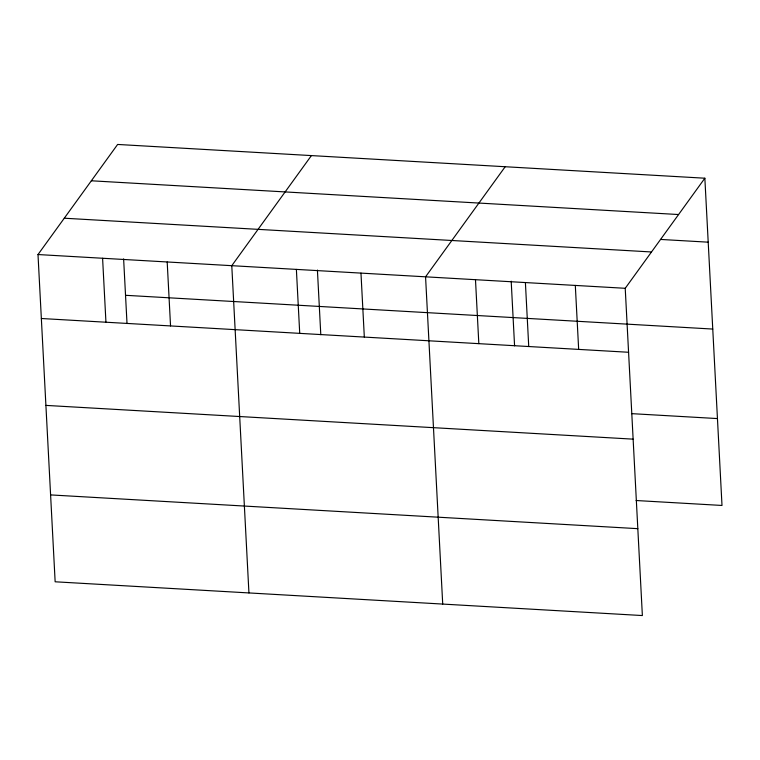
<?xml version="1.0" encoding="UTF-8"?>
<svg xmlns="http://www.w3.org/2000/svg" width="760" height="760" viewBox="0 0 760 760"><rect width="100%" height="100%" fill="white"/><g stroke="black" fill="none" stroke-linecap="round" stroke-linejoin="round"><path stroke-width="1.14" d="M704.852 178.21L625.223 288.297L642.371 615.553L55.147 581.789L38 254.543L117.629 144.447L704.852 178.21L722 505.457L636.101 500.517M311.41 155.591L231.781 265.687L248.938 592.933M505.191 166.734L425.562 276.82L442.719 604.067M91.352 180.785L678.575 214.538M660.611 239.438L708.206 242.174M64.277 218.215L651.5 251.969M38 254.543L625.223 288.297M125.533 295.298L712.756 329.061M41.353 318.506L628.577 352.269M631.55 413.639L717.45 418.57M45.904 405.394L633.128 439.147M50.597 494.912L637.82 528.665M575.311 285.427L578.664 349.401M525.397 282.558L528.741 346.531M511.195 281.181L514.577 345.847M475.484 279.69L478.828 343.662M360.971 273.106L364.325 337.079M317.414 270.047L320.796 334.713M296.381 269.401L299.725 333.365M167.191 261.972L170.544 325.935M123.623 258.903L127.015 323.57M102.59 258.257L105.944 322.221"/></g></svg>
